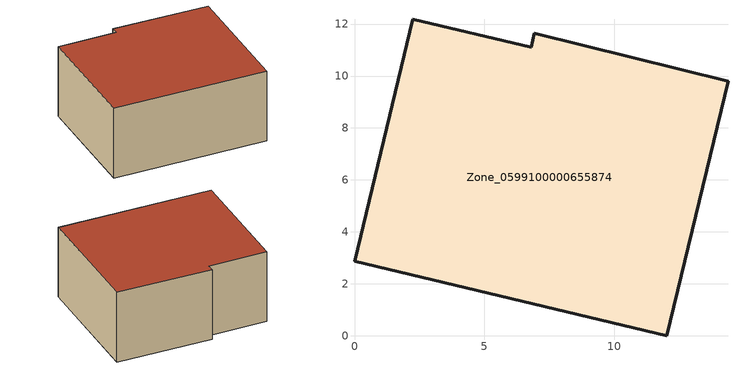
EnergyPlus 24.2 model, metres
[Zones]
Zone_0599100000655874
 floor ground (C_G): 12.03,0 0,2.88 2.23,12.19 6.8,11.11 6.93,11.65 14.38,9.8 z1.11
 wall outside (C_F): 12.03,0 14.38,9.8 6.93,11.65 6.8,11.11 2.23,12.19 0,2.88 12.03,0 z1.11:7.07
 roof outside (C_R): 0,2.88 12.03,0 14.38,9.8 6.93,11.65 6.8,11.11 2.23,12.19 z7.07
[BUILDING]
Pand.0599100000655874: North Axis=0; Terrain=City; Loads Convergence Tolerance Value=0.04; Temperature Convergence Tolerance Value=0.4; Solar Distribution=FullExterior; Maximum Number of Warmup Days=25; Minimum Number of Warmup Days=1
[Site:Location]
Rotterdam.The.Hague.AP_ZH_NLD Design_Conditions: Latitude=51.96; Longitude=4.45; Time Zone=1; Elevation=-4.5
[SITE:GROUNDTEMPERATURE:BUILDINGSURFACE]
18, 18, 18, 18, 18, 18, 18, 18, 18, 18, 18, 18
[MATERIAL] Thermal Absorptance=0.9; Solar Absorptance=0.7; Visible Absorptance=0.7
Name | Roughness | Thickness | Conductivity | Density | Specific Heat
G.TI.1946 | MediumSmooth | 0.15 | 1 | 540 | 1210
F.TI.1946 | Rough | 0.3 | 0.857143 | 1920 | 840
R.TI.1946 | MediumRough | 0.2 | 0.1 | 1500 | 1000
[CONSTRUCTION]
C_G: G.TI.1946
C_F: F.TI.1946
C_R: R.TI.1946
[ZONE]
Zone_0599100000655874: Type=1; Multiplier=1; Ceiling Height=Autocalculate; Volume=Autocalculate; Floor Area=autocalculate; Part of Total Floor Area=Yes
[ZONEINFILTRATION:DESIGNFLOWRATE]
Infil_Zone_0599100000655874: Zone or ZoneList or Space or SpaceList=Zone_0599100000655874; Schedule=AlwaysOn; Design Flow Rate Calculation Method=Flow/Area; Flow Rate per Floor Area=0.003; Constant Term Coefficient=1; Temperature Term Coefficient=0; Velocity Term Coefficient=0; Velocity Squared Term Coefficient=0
[HVACTEMPLATE:ZONE:IDEALLOADSAIRSYSTEM]
Zone_0599100000655874: Maximum Heating Supply Air Temperature=50; Minimum Cooling Supply Air Temperature=13; Maximum Heating Supply Air Humidity Ratio=0.0156; Minimum Cooling Supply Air Humidity Ratio=0.0077; Heating Limit=NoLimit; Cooling Limit=NoLimit; Dehumidification Control Type=ConstantSensibleHeatRatio; Cooling Sensible Heat Ratio=0.7; Dehumidification Setpoint=60; Humidification Control Type=None; Humidification Setpoint=30; Outdoor Air Method=None; Outdoor Air Flow Rate per Person=0.00944; Outdoor Air Flow Rate per Zone Floor Area=0; Outdoor Air Flow Rate per Zone=0; Demand Controlled Ventilation Type=None; Outdoor Air Economizer Type=NoEconomizer; Heat Recovery Type=None; Sensible Heat Recovery Effectiveness=0.7; Latent Heat Recovery Effectiveness=0.65
[ZONECONTROL:THERMOSTAT]
ThermostatControl_Zone_0599100000655874: Zone or ZoneList=Zone_0599100000655874; Control Type Schedule=DualSetpointControlType; Control 1=Thermostat_Zone_0599100000655874; Temperature Difference Between Cutout And Setpoint=0
[THERMOSTATSETPOINT:DUALSETPOINT]
Thermostat_Zone_0599100000655874: Heating Setpoint Temperature Schedule=HeatingSetpoint_Zone_0599100000655874; Cooling Setpoint Temperature Schedule=CoolingSetpoint_Zone_0599100000655874
[SCHEDULE:COMPACT]
HeatingSetpoint_Zone_0599100000655874: Through: 12/31, For: AllDays, Until: 24:00, 21
CoolingSetpoint_Zone_0599100000655874: Through: 12/31, For: AllDays, Until: 24:00, 24
DualSetpointControlType: Through: 12/31, For: AllDays, Until: 24:00, 4
AlwaysOn: Through: 12/31, For: AllDays, Until: 24:00, 1
